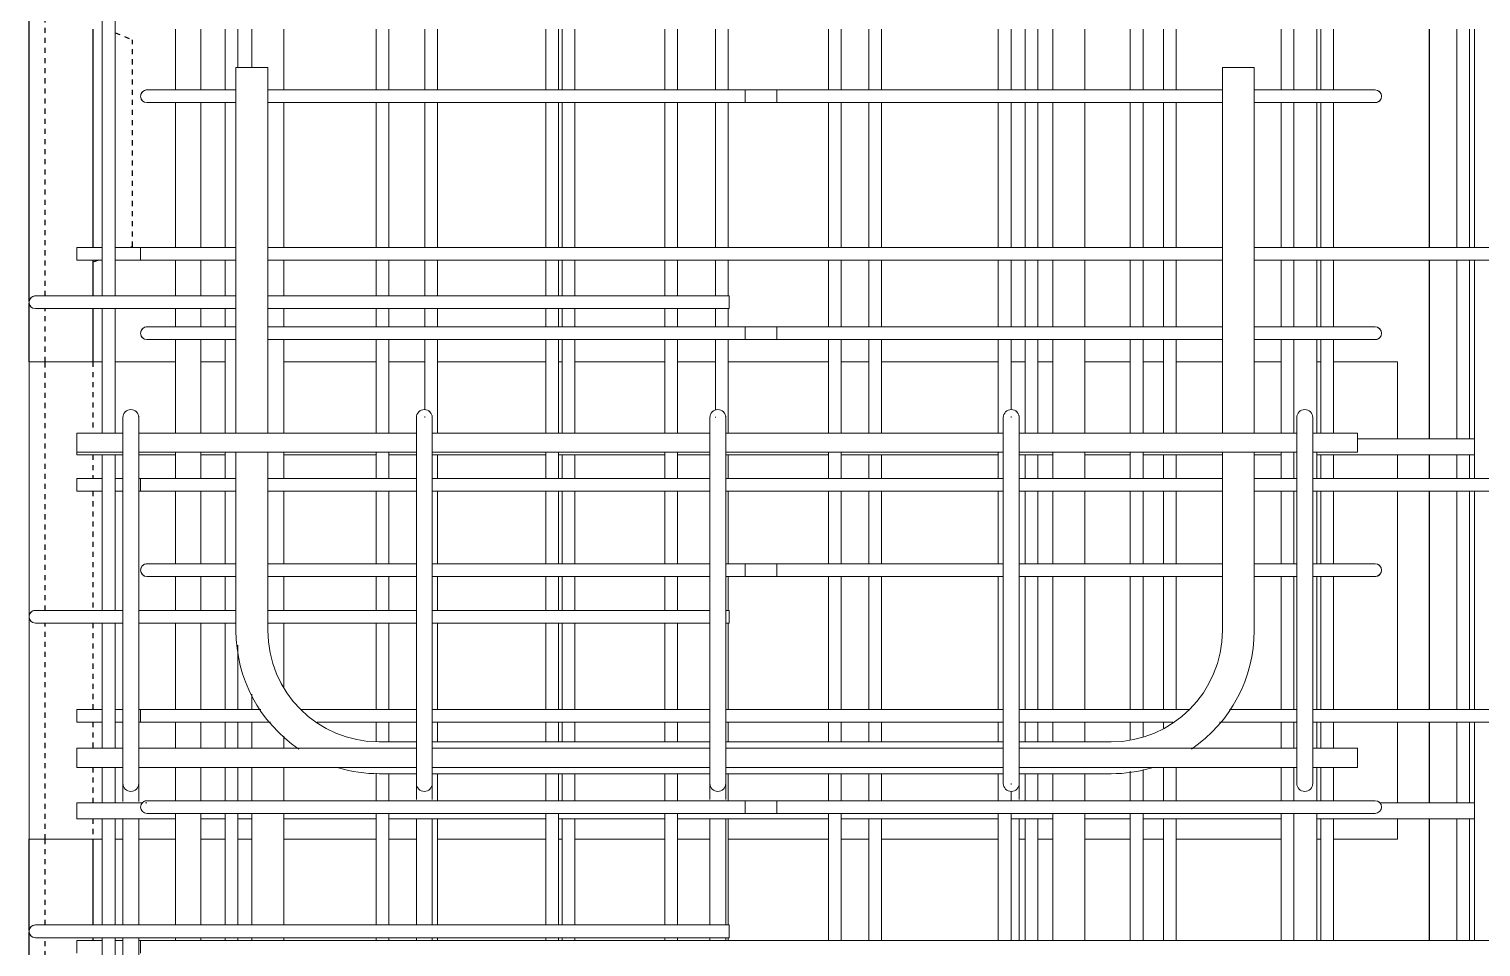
# Model space of a CAD drawing. Header units: millimetres. Extents: x -14563 to 6741, y -2784 to 21137.
# Drawn here: x -12894 to -11981, y 672 to 1249 of the extents above; entities that cross this region are included whole.
import ezdxf

# ---------------------------------------------------------------- set-up
doc = ezdxf.new("R2010")
doc.units = ezdxf.units.MM
doc.linetypes.add('Dash', pattern=[6.36, 3.18, -3.18])
for name, color, linetype, lineweight in [('A-WALL', 113, 'Continuous', 25), ('A-WALL-HDLN', 110, 'Dash', 25), ('S-BEAM', 12, 'Continuous', 18), ('S-RBAR', 171, 'Continuous', 18)]:
    doc.layers.add(name, color=color, linetype=linetype, lineweight=lineweight)

msp = doc.modelspace()

# ---------------------------------------------------------------- linework, layer by layer
at = {"layer": 'A-WALL'}
for p, q in [((-12893.80383, 1077.99343), (-12893.80383, 1274.7149)), ((-12853.80383, 1249.2), (-12853.80383, 1111.96667)), ((-12013.80383, 1249.2), (-12013.80383, 1111.96667)), ((-12853.80383, 1103.96667), (-12853.80383, 1081.5)), ((-12013.80383, 1103.96667), (-12013.80383, 991.53379)), ((-12893.80383, 1040), (-12893.80383, 1077.00657)), ((-12853.80383, 1073.5), (-12853.80383, 1040)), ((-12013.80383, 981.53379), (-12013.80383, 966.73333)), ((-12013.80383, 958.73333), (-12013.80383, 821.5)), ((-12013.80383, 813.5), (-12013.80383, 762.79376)), ((-12013.80383, 752.79376), (-12013.80383, 676.26667)), ((-12893.80383, 682.57676), (-12893.80383, 740)), ((-12853.80383, 740), (-12853.80383, 686.08333)), ((-12893.80383, 484.86843), (-12893.80383, 681.5899)), ((-12853.80383, 678.08333), (-12853.80383, 676.26667))]:
    msp.add_line(p, q, dxfattribs=at)
at = {"layer": 'A-WALL-HDLN'}
for p, q in [((-12883.80125, 1081.5), (-12883.80125, 1271.20833)), ((-12839.80383, 1246.9), (-12828.80383, 1242.5)), ((-12828.80383, 1112.5), (-12828.80383, 1242.5)), ((-12828.80383, 1112.5), (-12830.13716, 1111.96667)), ((-12850.13716, 1103.96667), (-12853.80383, 1102.5)), ((-12883.80125, 1040.04961), (-12883.80125, 1073.5)), ((-12883.80125, 883.79167), (-12883.80125, 1039.95039)), ((-12853.80383, 1040), (-12853.80383, 995.2679)), ((-12853.80383, 981.53379), (-12853.80383, 966.73333)), ((-12853.80383, 958.73333), (-12853.80383, 883.79167)), ((-12883.80125, 740.04961), (-12883.80125, 875.79167)), ((-12853.80383, 875.79167), (-12853.80383, 821.5)), ((-12853.80383, 813.5), (-12853.80383, 797.14171)), ((-12853.80383, 785.14171), (-12853.80383, 762.79376)), ((-12853.80383, 752.79376), (-12853.80383, 740)), ((-12883.80125, 686.08333), (-12883.80125, 739.95039)), ((-12883.80125, 488.375), (-12883.80125, 678.08333))]:
    msp.add_line(p, q, dxfattribs=at)
at = {"layer": 'S-BEAM'}
for p, q in [((-12847.80383, 1040), (-12893.80383, 1040)), ((-12893.80383, 1040), (-12893.80383, 880.2851)), ((-12801.80383, 1040), (-12839.80383, 1040)), ((-12770.5941, 1040), (-12785.80383, 1040)), ((-12675.78117, 1040), (-12733.80383, 1040)), ((-12645.08556, 1040), (-12667.78117, 1040)), ((-12569.09325, 1040), (-12637.08556, 1040)), ((-12558.72642, 1040), (-12561.09325, 1040)), ((-12494.28032, 1040), (-12550.72642, 1040)), ((-12462.36728, 1040), (-12486.28032, 1040)), ((-12391.34239, 1040), (-12454.36728, 1040)), ((-12366.00815, 1040), (-12383.34239, 1040)), ((-12284.65446, 1040), (-12358.00815, 1040)), ((-12267.75631, 1040), (-12276.65446, 1040)), ((-12250.36633, 1040), (-12259.75631, 1040)), ((-12201.71654, 1040), (-12230.36633, 1040)), ((-12180.78988, 1040), (-12193.71654, 1040)), ((-12143.80383, 1040), (-12172.78988, 1040)), ((-12106.90361, 1040), (-12123.80383, 1040)), ((-12081.93074, 1040), (-12084.55383, 1040)), ((-12033.80383, 1040), (-12073.93074, 1040)), ((-12033.80383, 991.53379), (-12033.80383, 1040)), ((-12033.80383, 966.73333), (-12033.80383, 981.53379)), ((-12033.80383, 821.5), (-12033.80383, 958.73333)), ((-12893.80383, 879.29824), (-12893.80383, 740)), ((-12033.80383, 762.79376), (-12033.80383, 813.5)), ((-12033.80383, 740), (-12033.80383, 752.79376)), ((-12893.80383, 740), (-12847.80383, 740)), ((-12839.80383, 740), (-12834.88017, 740)), ((-12824.88017, 740), (-12801.80383, 740)), ((-12785.80383, 740), (-12770.5941, 740)), ((-12762.5941, 740), (-12753.80383, 740)), ((-12733.80383, 740), (-12675.78117, 740)), ((-12667.78117, 740), (-12650.42414, 740)), ((-12637.08556, 740), (-12569.09325, 740)), ((-12561.09325, 740), (-12558.72642, 740)), ((-12550.72642, 740), (-12494.28032, 740)), ((-12486.28032, 740), (-12465.9681, 740)), ((-12454.36728, 740), (-12391.34239, 740)), ((-12383.34239, 740), (-12366.00815, 740)), ((-12358.00815, 740), (-12284.65446, 740)), ((-12271.51206, 740), (-12267.75631, 740)), ((-12259.75631, 740), (-12250.36633, 740)), ((-12230.36633, 740), (-12201.71654, 740)), ((-12193.71654, 740), (-12180.78988, 740)), ((-12172.78988, 740), (-12106.90361, 740)), ((-12084.55383, 740), (-12081.93074, 740)), ((-12073.93074, 740), (-12033.80383, 740))]:
    msp.add_line(p, q, dxfattribs=at)
at = {"layer": 'S-RBAR'}
for p, q in [((-12847.80383, 1081.5), (-12847.80383, 1271.20833)), ((-12839.80383, 1081.5), (-12839.80383, 1271.20833)), ((-12801.80383, 1210.9697), (-12801.80383, 1249.2)), ((-12785.80383, 1210.9697), (-12785.80383, 1249.2)), ((-12770.5941, 1210.9697), (-12770.5941, 1249.2)), ((-12762.5941, 1225), (-12762.5941, 1249.2)), ((-12753.80383, 1249.2), (-12753.80383, 1225)), ((-12733.80383, 1249.2), (-12733.80383, 1210.9697)), ((-12675.78117, 1210.9697), (-12675.78117, 1249.2)), ((-12667.78117, 1210.9697), (-12667.78117, 1249.2)), ((-12645.08556, 1210.9697), (-12645.08556, 1249.2)), ((-12637.08556, 1210.9697), (-12637.08556, 1249.2)), ((-12569.09325, 1210.9697), (-12569.09325, 1249.2)), ((-12561.09325, 1210.9697), (-12561.09325, 1249.2)), ((-12558.72642, 1210.9697), (-12558.72642, 1249.2)), ((-12550.72642, 1210.9697), (-12550.72642, 1249.2)), ((-12494.28032, 1210.9697), (-12494.28032, 1249.2)), ((-12486.28032, 1210.9697), (-12486.28032, 1249.2)), ((-12462.36728, 1210.9697), (-12462.36728, 1249.2)), ((-12454.36728, 1210.9697), (-12454.36728, 1249.2)), ((-12391.34239, 1210.9697), (-12391.34239, 1249.2)), ((-12383.34239, 1210.9697), (-12383.34239, 1249.2)), ((-12366.00815, 1210.9697), (-12366.00815, 1249.2)), ((-12358.00815, 1210.9697), (-12358.00815, 1249.2)), ((-12284.65446, 1210.9697), (-12284.65446, 1249.2)), ((-12276.65446, 1210.9697), (-12276.65446, 1249.2)), ((-12267.75631, 1210.9697), (-12267.75631, 1249.2)), ((-12259.75631, 1210.9697), (-12259.75631, 1249.2)), ((-12250.36633, 1249.2), (-12250.36633, 1210.9697)), ((-12230.36633, 1249.2), (-12230.36633, 1210.9697)), ((-12201.71654, 1210.9697), (-12201.71654, 1249.2)), ((-12193.71654, 1210.9697), (-12193.71654, 1249.2)), ((-12180.78988, 1210.9697), (-12180.78988, 1249.2)), ((-12172.78988, 1210.9697), (-12172.78988, 1249.2)), ((-12106.90361, 1210.9697), (-12106.90361, 1249.2)), ((-12098.90361, 1210.9697), (-12098.90361, 1249.2)), ((-12084.55383, 1210.9697), (-12084.55383, 1249.2)), ((-12081.93074, 1210.9697), (-12081.93074, 1249.2)), ((-12073.93074, 1210.9697), (-12073.93074, 1249.2)), ((-11996.52678, 1111.96667), (-11996.52678, 1249.2)), ((-11988.52678, 1111.96667), (-11988.52678, 1249.2)), ((-11985.30383, 1111.96667), (-11985.30383, 1249.2)), ((-12743.80383, 1225), (-12763.80383, 1225)), ((-12763.80383, 995.2679), (-12763.80383, 1225)), ((-12743.80383, 995.2679), (-12743.80383, 1225)), ((-12143.80383, 1225), (-12143.80383, 995.2679)), ((-12143.80383, 1225), (-12123.80383, 1225)), ((-12123.80383, 1225), (-12123.80383, 995.2679)), ((-12819.76423, 1210.9697), (-12783.76423, 1210.9697)), ((-12763.80383, 1210.9697), (-12783.76423, 1210.9697)), ((-12423.76423, 1210.9697), (-12743.80383, 1210.9697)), ((-12443.80383, 1210.9697), (-12143.80383, 1210.9697)), ((-12443.80383, 1202.9697), (-12443.80383, 1210.9697)), ((-12423.76423, 1210.9697), (-12423.76423, 1202.9697)), ((-12123.80383, 1210.9697), (-12083.80383, 1210.9697)), ((-12047.80383, 1210.9697), (-12083.80383, 1210.9697)), ((-12819.76423, 1202.9697), (-12783.76423, 1202.9697)), ((-12801.80383, 1111.96667), (-12801.80383, 1202.9697)), ((-12785.80383, 1111.96667), (-12785.80383, 1202.9697)), ((-12763.80383, 1202.9697), (-12783.76423, 1202.9697)), ((-12770.5941, 1111.96667), (-12770.5941, 1202.9697)), ((-12423.76423, 1202.9697), (-12743.80383, 1202.9697)), ((-12733.80383, 1202.9697), (-12733.80383, 1111.96667)), ((-12675.78117, 1111.96667), (-12675.78117, 1202.9697)), ((-12667.78117, 1111.96667), (-12667.78117, 1202.9697)), ((-12645.08556, 1111.96667), (-12645.08556, 1202.9697)), ((-12637.08556, 1111.96667), (-12637.08556, 1202.9697)), ((-12569.09325, 1111.96667), (-12569.09325, 1202.9697)), ((-12561.09325, 1111.96667), (-12561.09325, 1202.9697)), ((-12558.72642, 1111.96667), (-12558.72642, 1202.9697)), ((-12550.72642, 1111.96667), (-12550.72642, 1202.9697)), ((-12494.28032, 1111.96667), (-12494.28032, 1202.9697)), ((-12486.28032, 1111.96667), (-12486.28032, 1202.9697)), ((-12462.36728, 1111.96667), (-12462.36728, 1202.9697)), ((-12454.36728, 1111.96667), (-12454.36728, 1202.9697)), ((-12443.80383, 1202.9697), (-12143.80383, 1202.9697)), ((-12391.34239, 1111.96667), (-12391.34239, 1202.9697)), ((-12383.34239, 1111.96667), (-12383.34239, 1202.9697)), ((-12366.00815, 1111.96667), (-12366.00815, 1202.9697)), ((-12358.00815, 1111.96667), (-12358.00815, 1202.9697)), ((-12284.65446, 1111.96667), (-12284.65446, 1202.9697)), ((-12276.65446, 1111.96667), (-12276.65446, 1202.9697)), ((-12267.75631, 1111.96667), (-12267.75631, 1202.9697)), ((-12259.75631, 1111.96667), (-12259.75631, 1202.9697)), ((-12250.36633, 1202.9697), (-12250.36633, 1111.96667)), ((-12230.36633, 1202.9697), (-12230.36633, 1111.96667)), ((-12201.71654, 1111.96667), (-12201.71654, 1202.9697)), ((-12193.71654, 1111.96667), (-12193.71654, 1202.9697)), ((-12180.78988, 1111.96667), (-12180.78988, 1202.9697)), ((-12172.78988, 1111.96667), (-12172.78988, 1202.9697)), ((-12123.80383, 1202.9697), (-12083.80383, 1202.9697)), ((-12106.90361, 1111.96667), (-12106.90361, 1202.9697)), ((-12098.90361, 1111.96667), (-12098.90361, 1202.9697)), ((-12084.55383, 1111.96667), (-12084.55383, 1202.9697)), ((-12047.80383, 1202.9697), (-12083.80383, 1202.9697)), ((-12081.93074, 1111.96667), (-12081.93074, 1202.9697)), ((-12073.93074, 1111.96667), (-12073.93074, 1202.9697)), ((-12847.80383, 1111.96667), (-12863.80383, 1111.96667)), ((-12863.80383, 1111.96667), (-12863.80383, 1103.96667)), ((-12823.80383, 1111.96667), (-12839.80383, 1111.96667)), ((-12763.80383, 1111.96667), (-12823.80383, 1111.96667)), ((-12823.80383, 1111.96667), (-12823.80383, 1103.96667)), ((-12143.80383, 1111.96667), (-12743.80383, 1111.96667)), ((-11965.80383, 1111.96667), (-12123.80383, 1111.96667)), ((-12847.80383, 1103.96667), (-12863.80383, 1103.96667)), ((-12823.80383, 1103.96667), (-12839.80383, 1103.96667)), ((-12763.80383, 1103.96667), (-12823.80383, 1103.96667)), ((-12801.80383, 1081.5), (-12801.80383, 1103.96667)), ((-12785.80383, 1081.5), (-12785.80383, 1103.96667)), ((-12770.5941, 1081.5), (-12770.5941, 1103.96667)), ((-12143.80383, 1103.96667), (-12743.80383, 1103.96667)), ((-12733.80383, 1103.96667), (-12733.80383, 1081.5)), ((-12675.78117, 1081.5), (-12675.78117, 1103.96667)), ((-12667.78117, 1081.5), (-12667.78117, 1103.96667)), ((-12645.08556, 1081.5), (-12645.08556, 1103.96667)), ((-12637.08556, 1081.5), (-12637.08556, 1103.96667)), ((-12569.09325, 1081.5), (-12569.09325, 1103.96667)), ((-12561.09325, 1081.5), (-12561.09325, 1103.96667)), ((-12558.72642, 1081.5), (-12558.72642, 1103.96667)), ((-12550.72642, 1081.5), (-12550.72642, 1103.96667)), ((-12494.28032, 1081.5), (-12494.28032, 1103.96667)), ((-12486.28032, 1081.5), (-12486.28032, 1103.96667)), ((-12462.36728, 1081.5), (-12462.36728, 1103.96667)), ((-12454.36728, 1081.5), (-12454.36728, 1103.96667)), ((-12391.34239, 1062.0303), (-12391.34239, 1103.96667)), ((-12383.34239, 1062.0303), (-12383.34239, 1103.96667)), ((-12366.00815, 1062.0303), (-12366.00815, 1103.96667)), ((-12358.00815, 1062.0303), (-12358.00815, 1103.96667)), ((-12284.65446, 1062.0303), (-12284.65446, 1103.96667)), ((-12276.65446, 1062.0303), (-12276.65446, 1103.96667)), ((-12267.75631, 1062.0303), (-12267.75631, 1103.96667)), ((-12259.75631, 1062.0303), (-12259.75631, 1103.96667)), ((-12250.36633, 1103.96667), (-12250.36633, 1062.0303)), ((-12230.36633, 1103.96667), (-12230.36633, 1062.0303)), ((-12201.71654, 1062.0303), (-12201.71654, 1103.96667)), ((-12193.71654, 1062.0303), (-12193.71654, 1103.96667)), ((-12180.78988, 1062.0303), (-12180.78988, 1103.96667)), ((-12172.78988, 1062.0303), (-12172.78988, 1103.96667)), ((-11965.80383, 1103.96667), (-12123.80383, 1103.96667)), ((-12106.90361, 1062.0303), (-12106.90361, 1103.96667)), ((-12098.90361, 1062.0303), (-12098.90361, 1103.96667)), ((-12084.55383, 1062.0303), (-12084.55383, 1103.96667)), ((-12081.93074, 1062.0303), (-12081.93074, 1103.96667)), ((-12073.93074, 1062.0303), (-12073.93074, 1103.96667)), ((-11996.52678, 991.53379), (-11996.52678, 1103.96667)), ((-11988.52678, 991.53379), (-11988.52678, 1103.96667)), ((-11985.30383, 966.73333), (-11985.30383, 1103.96667)), ((-12889.86879, 1081.5), (-12869.86879, 1081.5)), ((-12763.80383, 1081.5), (-12869.86879, 1081.5)), ((-12453.86675, 1081.5), (-12743.80383, 1081.5)), ((-12453.86675, 1081.5), (-12453.86675, 1073.5)), ((-12889.86879, 1073.5), (-12869.86879, 1073.5)), ((-12763.80383, 1073.5), (-12869.86879, 1073.5)), ((-12847.80383, 995.2679), (-12847.80383, 1073.5)), ((-12839.80383, 995.2679), (-12839.80383, 1073.5)), ((-12801.80383, 1062.0303), (-12801.80383, 1073.5)), ((-12785.80383, 1062.0303), (-12785.80383, 1073.5)), ((-12770.5941, 1062.0303), (-12770.5941, 1073.5)), ((-12453.86675, 1073.5), (-12743.80383, 1073.5)), ((-12733.80383, 1073.5), (-12733.80383, 1062.0303)), ((-12675.78117, 1062.0303), (-12675.78117, 1073.5)), ((-12667.78117, 1062.0303), (-12667.78117, 1073.5)), ((-12645.08556, 1062.0303), (-12645.08556, 1073.5)), ((-12637.08556, 1062.0303), (-12637.08556, 1073.5)), ((-12569.09325, 1062.0303), (-12569.09325, 1073.5)), ((-12561.09325, 1062.0303), (-12561.09325, 1073.5)), ((-12558.72642, 1062.0303), (-12558.72642, 1073.5)), ((-12550.72642, 1062.0303), (-12550.72642, 1073.5)), ((-12494.28032, 1062.0303), (-12494.28032, 1073.5)), ((-12486.28032, 1062.0303), (-12486.28032, 1073.5)), ((-12462.36728, 1062.0303), (-12462.36728, 1073.5)), ((-12454.36728, 1062.0303), (-12454.36728, 1073.5)), ((-12819.76423, 1062.0303), (-12783.76423, 1062.0303)), ((-12763.80383, 1062.0303), (-12783.76423, 1062.0303)), ((-12423.76423, 1062.0303), (-12743.80383, 1062.0303)), ((-12443.80383, 1062.0303), (-12143.80383, 1062.0303)), ((-12443.80383, 1054.0303), (-12443.80383, 1062.0303)), ((-12423.76423, 1062.0303), (-12423.76423, 1054.0303)), ((-12123.80383, 1062.0303), (-12083.80383, 1062.0303)), ((-12047.80383, 1062.0303), (-12083.80383, 1062.0303)), ((-12819.76423, 1054.0303), (-12783.76423, 1054.0303)), ((-12801.80383, 995.2679), (-12801.80383, 1054.0303)), ((-12785.80383, 995.2679), (-12785.80383, 1054.0303)), ((-12763.80383, 1054.0303), (-12783.76423, 1054.0303)), ((-12770.5941, 995.2679), (-12770.5941, 1054.0303)), ((-12423.76423, 1054.0303), (-12743.80383, 1054.0303)), ((-12733.80383, 1054.0303), (-12733.80383, 995.2679)), ((-12675.78117, 995.2679), (-12675.78117, 1054.0303)), ((-12667.78117, 995.2679), (-12667.78117, 1054.0303)), ((-12645.08556, 1009.95543), (-12645.08556, 1054.0303)), ((-12637.08556, 995.2679), (-12637.08556, 1054.0303)), ((-12569.09325, 995.2679), (-12569.09325, 1054.0303)), ((-12561.09325, 995.2679), (-12561.09325, 1054.0303)), ((-12558.72642, 995.2679), (-12558.72642, 1054.0303)), ((-12550.72642, 995.2679), (-12550.72642, 1054.0303)), ((-12494.28032, 995.2679), (-12494.28032, 1054.0303)), ((-12486.28032, 995.2679), (-12486.28032, 1054.0303)), ((-12462.36728, 1009.69267), (-12462.36728, 1054.0303)), ((-12454.36728, 995.2679), (-12454.36728, 1054.0303)), ((-12443.80383, 1054.0303), (-12143.80383, 1054.0303)), ((-12391.34239, 995.2679), (-12391.34239, 1054.0303)), ((-12383.34239, 995.2679), (-12383.34239, 1054.0303)), ((-12366.00815, 995.2679), (-12366.00815, 1054.0303)), ((-12358.00815, 995.2679), (-12358.00815, 1054.0303)), ((-12284.65446, 995.2679), (-12284.65446, 1054.0303)), ((-12276.65446, 1009.98125), (-12276.65446, 1054.0303)), ((-12267.75631, 995.2679), (-12267.75631, 1054.0303)), ((-12259.75631, 995.2679), (-12259.75631, 1054.0303)), ((-12250.36633, 1054.0303), (-12250.36633, 995.2679)), ((-12230.36633, 1054.0303), (-12230.36633, 995.2679)), ((-12201.71654, 995.2679), (-12201.71654, 1054.0303)), ((-12193.71654, 995.2679), (-12193.71654, 1054.0303)), ((-12180.78988, 995.2679), (-12180.78988, 1054.0303)), ((-12172.78988, 995.2679), (-12172.78988, 1054.0303)), ((-12123.80383, 1054.0303), (-12083.80383, 1054.0303)), ((-12106.90361, 995.2679), (-12106.90361, 1054.0303)), ((-12098.90361, 995.2679), (-12098.90361, 1054.0303)), ((-12084.55383, 995.2679), (-12084.55383, 1054.0303)), ((-12047.80383, 1054.0303), (-12083.80383, 1054.0303)), ((-12081.93074, 995.2679), (-12081.93074, 1054.0303)), ((-12073.93074, 995.2679), (-12073.93074, 1054.0303)), ((-12834.88017, 1005), (-12834.88017, 970)), ((-12824.88017, 1005), (-12824.88017, 970)), ((-12650.42414, 1005), (-12650.42414, 970)), ((-12645.08556, 1005), (-12645.08556, 1005.70284)), ((-12640.42414, 1005), (-12640.42414, 970)), ((-12465.9681, 1005), (-12465.9681, 970)), ((-12462.36728, 1005), (-12462.36728, 1005.47406)), ((-12455.9681, 1005), (-12455.9681, 970)), ((-12281.51206, 1005), (-12281.51206, 970)), ((-12276.65446, 1005), (-12276.65446, 1005.63951)), ((-12271.51206, 1005), (-12271.51206, 970)), ((-12097.05603, 1005), (-12097.05603, 970)), ((-12087.05603, 1005), (-12087.05603, 970)), ((-12863.80383, 995.2679), (-12834.88017, 995.2679)), ((-12863.80383, 983.2679), (-12863.80383, 995.2679)), ((-12824.88017, 995.2679), (-12650.42414, 995.2679)), ((-12640.42414, 995.2679), (-12465.9681, 995.2679)), ((-12455.9681, 995.2679), (-12281.51206, 995.2679)), ((-12271.51206, 995.2679), (-12097.05603, 995.2679)), ((-12087.05603, 995.2679), (-12058.80383, 995.2679)), ((-12058.80383, 983.2679), (-12058.80383, 995.2679)), ((-11985.30383, 991.53379), (-12058.80383, 991.53379)), ((-12863.80383, 983.2679), (-12834.88017, 983.2679)), ((-12863.80383, 983.2679), (-12863.80383, 981.53379)), ((-12834.88017, 981.53379), (-12863.80383, 981.53379)), ((-12847.80383, 883.79167), (-12847.80383, 981.53379)), ((-12839.80383, 883.79167), (-12839.80383, 981.53379)), ((-12824.88017, 983.2679), (-12650.42414, 983.2679)), ((-12801.80383, 981.53379), (-12824.88017, 981.53379)), ((-12801.80383, 966.73333), (-12801.80383, 983.2679)), ((-12785.80383, 966.73333), (-12785.80383, 983.2679)), ((-12770.5941, 981.53379), (-12785.80383, 981.53379)), ((-12770.5941, 966.73333), (-12770.5941, 983.2679)), ((-12763.80383, 871.14171), (-12763.80383, 983.2679)), ((-12743.80383, 871.14171), (-12743.80383, 983.2679)), ((-12733.80383, 983.2679), (-12733.80383, 966.73333)), ((-12675.78117, 981.53379), (-12733.80383, 981.53379)), ((-12675.78117, 966.73333), (-12675.78117, 983.2679)), ((-12667.78117, 966.73333), (-12667.78117, 983.2679)), ((-12650.42414, 981.53379), (-12667.78117, 981.53379)), ((-12640.42414, 983.2679), (-12465.9681, 983.2679)), ((-12569.09325, 981.53379), (-12640.42414, 981.53379)), ((-12637.08556, 966.73333), (-12637.08556, 981.53379)), ((-12569.09325, 966.73333), (-12569.09325, 983.2679)), ((-12561.09325, 966.73333), (-12561.09325, 983.2679)), ((-12494.28032, 981.53379), (-12561.09325, 981.53379)), ((-12558.72642, 966.73333), (-12558.72642, 981.53379)), ((-12550.72642, 966.73333), (-12550.72642, 981.53379)), ((-12494.28032, 966.73333), (-12494.28032, 983.2679)), ((-12486.28032, 966.73333), (-12486.28032, 983.2679)), ((-12465.9681, 981.53379), (-12486.28032, 981.53379)), ((-12455.9681, 983.2679), (-12281.51206, 983.2679)), ((-12391.34239, 981.53379), (-12455.9681, 981.53379)), ((-12454.36728, 966.73333), (-12454.36728, 981.53379)), ((-12391.34239, 966.73333), (-12391.34239, 983.2679)), ((-12383.34239, 966.73333), (-12383.34239, 983.2679)), ((-12284.65446, 981.53379), (-12383.34239, 981.53379)), ((-12366.00815, 966.73333), (-12366.00815, 981.53379)), ((-12358.00815, 966.73333), (-12358.00815, 981.53379)), ((-12284.65446, 966.73333), (-12284.65446, 983.2679)), ((-12271.51206, 983.2679), (-12097.05603, 983.2679)), ((-12250.36633, 981.53379), (-12271.51206, 981.53379)), ((-12267.75631, 966.73333), (-12267.75631, 981.53379)), ((-12259.75631, 966.73333), (-12259.75631, 981.53379)), ((-12250.36633, 983.2679), (-12250.36633, 966.73333)), ((-12230.36633, 983.2679), (-12230.36633, 966.73333)), ((-12201.71654, 981.53379), (-12230.36633, 981.53379)), ((-12201.71654, 966.73333), (-12201.71654, 983.2679)), ((-12193.71654, 966.73333), (-12193.71654, 983.2679)), ((-12143.80383, 981.53379), (-12193.71654, 981.53379)), ((-12180.78988, 966.73333), (-12180.78988, 981.53379)), ((-12172.78988, 966.73333), (-12172.78988, 981.53379)), ((-12143.80383, 983.2679), (-12143.80383, 871.14171)), ((-12123.80383, 983.2679), (-12123.80383, 871.14171)), ((-12106.90361, 981.53379), (-12123.80383, 981.53379)), ((-12106.90361, 966.73333), (-12106.90361, 983.2679)), ((-12098.90361, 966.73333), (-12098.90361, 983.2679)), ((-12087.05603, 983.2679), (-12058.80383, 983.2679)), ((-12084.55383, 966.73333), (-12084.55383, 983.2679)), ((-11985.30383, 981.53379), (-12084.55383, 981.53379)), ((-12081.93074, 966.73333), (-12081.93074, 981.53379)), ((-12073.93074, 966.73333), (-12073.93074, 981.53379)), ((-11996.52678, 966.73333), (-11996.52678, 981.53379)), ((-11988.52678, 966.73333), (-11988.52678, 981.53379)), ((-12834.88017, 810), (-12834.88017, 970)), ((-12824.88017, 810), (-12824.88017, 970)), ((-12650.42414, 810), (-12650.42414, 970)), ((-12640.42414, 810), (-12640.42414, 970)), ((-12465.9681, 810), (-12465.9681, 970)), ((-12455.9681, 810), (-12455.9681, 970)), ((-12281.51206, 810), (-12281.51206, 970)), ((-12271.51206, 810), (-12271.51206, 970)), ((-12097.05603, 810), (-12097.05603, 970)), ((-12087.05603, 810), (-12087.05603, 970)), ((-12847.80383, 966.73333), (-12863.80383, 966.73333)), ((-12863.80383, 966.73333), (-12863.80383, 958.73333)), ((-12847.80383, 958.73333), (-12863.80383, 958.73333)), ((-12834.88017, 966.73333), (-12839.80383, 966.73333)), ((-12834.88017, 958.73333), (-12839.80383, 958.73333)), ((-12823.80383, 966.73333), (-12824.88017, 966.73333)), ((-12823.80383, 958.73333), (-12824.88017, 958.73333)), ((-12763.80383, 966.73333), (-12823.80383, 966.73333)), ((-12823.80383, 966.73333), (-12823.80383, 958.73333)), ((-12763.80383, 958.73333), (-12823.80383, 958.73333)), ((-12801.80383, 913.09091), (-12801.80383, 958.73333)), ((-12785.80383, 913.09091), (-12785.80383, 958.73333)), ((-12770.5941, 913.09091), (-12770.5941, 958.73333)), ((-12650.42414, 966.73333), (-12743.80383, 966.73333)), ((-12650.42414, 958.73333), (-12743.80383, 958.73333)), ((-12733.80383, 958.73333), (-12733.80383, 913.09091)), ((-12675.78117, 913.09091), (-12675.78117, 958.73333)), ((-12667.78117, 913.09091), (-12667.78117, 958.73333)), ((-12465.9681, 966.73333), (-12640.42414, 966.73333)), ((-12465.9681, 958.73333), (-12640.42414, 958.73333)), ((-12637.08556, 913.09091), (-12637.08556, 958.73333)), ((-12569.09325, 913.09091), (-12569.09325, 958.73333)), ((-12561.09325, 913.09091), (-12561.09325, 958.73333)), ((-12558.72642, 913.09091), (-12558.72642, 958.73333)), ((-12550.72642, 913.09091), (-12550.72642, 958.73333)), ((-12494.28032, 913.09091), (-12494.28032, 958.73333)), ((-12486.28032, 913.09091), (-12486.28032, 958.73333)), ((-12281.51206, 966.73333), (-12455.9681, 966.73333)), ((-12281.51206, 958.73333), (-12455.9681, 958.73333)), ((-12454.36728, 913.09091), (-12454.36728, 958.73333)), ((-12391.34239, 913.09091), (-12391.34239, 958.73333)), ((-12383.34239, 913.09091), (-12383.34239, 958.73333)), ((-12366.00815, 913.09091), (-12366.00815, 958.73333)), ((-12358.00815, 913.09091), (-12358.00815, 958.73333)), ((-12284.65446, 913.09091), (-12284.65446, 958.73333)), ((-12143.80383, 966.73333), (-12271.51206, 966.73333)), ((-12143.80383, 958.73333), (-12271.51206, 958.73333)), ((-12267.75631, 913.09091), (-12267.75631, 958.73333)), ((-12259.75631, 913.09091), (-12259.75631, 958.73333)), ((-12250.36633, 958.73333), (-12250.36633, 913.09091)), ((-12230.36633, 958.73333), (-12230.36633, 913.09091)), ((-12201.71654, 913.09091), (-12201.71654, 958.73333)), ((-12193.71654, 913.09091), (-12193.71654, 958.73333)), ((-12180.78988, 913.09091), (-12180.78988, 958.73333)), ((-12172.78988, 913.09091), (-12172.78988, 958.73333)), ((-12097.05603, 966.73333), (-12123.80383, 966.73333)), ((-12097.05603, 958.73333), (-12123.80383, 958.73333)), ((-12106.90361, 913.09091), (-12106.90361, 958.73333)), ((-12098.90361, 913.09091), (-12098.90361, 958.73333)), ((-11965.80383, 966.73333), (-12087.05603, 966.73333)), ((-11965.80383, 958.73333), (-12087.05603, 958.73333)), ((-12084.55383, 913.09091), (-12084.55383, 958.73333)), ((-12081.93074, 913.09091), (-12081.93074, 958.73333)), ((-12073.93074, 913.09091), (-12073.93074, 958.73333)), ((-11996.52678, 821.5), (-11996.52678, 958.73333)), ((-11988.52678, 821.5), (-11988.52678, 958.73333)), ((-11985.30383, 821.5), (-11985.30383, 958.73333)), ((-12819.76423, 913.09091), (-12783.76423, 913.09091)), ((-12763.80383, 913.09091), (-12783.76423, 913.09091)), ((-12650.42414, 913.09091), (-12743.80383, 913.09091)), ((-12465.9681, 913.09091), (-12640.42414, 913.09091)), ((-12423.76423, 913.09091), (-12455.9681, 913.09091)), ((-12443.80383, 913.09091), (-12281.51206, 913.09091)), ((-12443.80383, 905.09091), (-12443.80383, 913.09091)), ((-12423.76423, 913.09091), (-12423.76423, 905.09091)), ((-12271.51206, 913.09091), (-12143.80383, 913.09091)), ((-12123.80383, 913.09091), (-12097.05603, 913.09091)), ((-12087.05603, 913.09091), (-12083.80383, 913.09091)), ((-12047.80383, 913.09091), (-12083.80383, 913.09091)), ((-12819.76423, 905.09091), (-12783.76423, 905.09091)), ((-12801.80383, 883.79167), (-12801.80383, 905.09091)), ((-12785.80383, 883.79167), (-12785.80383, 905.09091)), ((-12763.80383, 905.09091), (-12783.76423, 905.09091)), ((-12770.5941, 883.79167), (-12770.5941, 905.09091)), ((-12650.42414, 905.09091), (-12743.80383, 905.09091)), ((-12733.80383, 905.09091), (-12733.80383, 883.79167)), ((-12675.78117, 883.79167), (-12675.78117, 905.09091)), ((-12667.78117, 883.79167), (-12667.78117, 905.09091)), ((-12465.9681, 905.09091), (-12640.42414, 905.09091)), ((-12637.08556, 883.79167), (-12637.08556, 905.09091)), ((-12569.09325, 883.79167), (-12569.09325, 905.09091)), ((-12561.09325, 883.79167), (-12561.09325, 905.09091)), ((-12558.72642, 883.79167), (-12558.72642, 905.09091)), ((-12550.72642, 883.79167), (-12550.72642, 905.09091)), ((-12494.28032, 883.79167), (-12494.28032, 905.09091)), ((-12486.28032, 883.79167), (-12486.28032, 905.09091)), ((-12423.76423, 905.09091), (-12455.9681, 905.09091)), ((-12454.36728, 883.79167), (-12454.36728, 905.09091)), ((-12443.80383, 905.09091), (-12281.51206, 905.09091)), ((-12391.34239, 821.5), (-12391.34239, 905.09091)), ((-12383.34239, 821.5), (-12383.34239, 905.09091)), ((-12366.00815, 821.5), (-12366.00815, 905.09091)), ((-12358.00815, 821.5), (-12358.00815, 905.09091)), ((-12284.65446, 821.5), (-12284.65446, 905.09091)), ((-12271.51206, 905.09091), (-12143.80383, 905.09091)), ((-12267.75631, 821.5), (-12267.75631, 905.09091)), ((-12259.75631, 821.5), (-12259.75631, 905.09091)), ((-12250.36633, 905.09091), (-12250.36633, 821.5)), ((-12230.36633, 905.09091), (-12230.36633, 821.5)), ((-12201.71654, 821.5), (-12201.71654, 905.09091)), ((-12193.71654, 821.5), (-12193.71654, 905.09091)), ((-12180.78988, 821.5), (-12180.78988, 905.09091)), ((-12172.78988, 821.5), (-12172.78988, 905.09091)), ((-12123.80383, 905.09091), (-12097.05603, 905.09091)), ((-12106.90361, 821.5), (-12106.90361, 905.09091)), ((-12098.90361, 821.5), (-12098.90361, 905.09091)), ((-12087.05603, 905.09091), (-12083.80383, 905.09091)), ((-12084.55383, 821.5), (-12084.55383, 905.09091)), ((-12047.80383, 905.09091), (-12083.80383, 905.09091)), ((-12081.93074, 821.5), (-12081.93074, 905.09091)), ((-12073.93074, 821.5), (-12073.93074, 905.09091)), ((-12889.86879, 883.79167), (-12869.86879, 883.79167)), ((-12834.88017, 883.79167), (-12869.86879, 883.79167)), ((-12763.80383, 883.79167), (-12824.88017, 883.79167)), ((-12650.42414, 883.79167), (-12743.80383, 883.79167)), ((-12465.9681, 883.79167), (-12640.42414, 883.79167)), ((-12453.86675, 883.79167), (-12455.9681, 883.79167)), ((-12453.86675, 883.79167), (-12453.86675, 875.79167)), ((-12889.86879, 875.79167), (-12869.86879, 875.79167)), ((-12834.88017, 875.79167), (-12869.86879, 875.79167)), ((-12847.80383, 797.14171), (-12847.80383, 875.79167)), ((-12839.80383, 797.14171), (-12839.80383, 875.79167)), ((-12763.80383, 875.79167), (-12824.88017, 875.79167)), ((-12801.80383, 821.5), (-12801.80383, 875.79167)), ((-12785.80383, 821.5), (-12785.80383, 875.79167)), ((-12770.5941, 821.5), (-12770.5941, 875.79167)), ((-12650.42414, 875.79167), (-12743.80383, 875.79167)), ((-12733.80383, 875.79167), (-12733.80383, 835.33139)), ((-12675.78117, 821.5), (-12675.78117, 875.79167)), ((-12667.78117, 821.5), (-12667.78117, 875.79167)), ((-12465.9681, 875.79167), (-12640.42414, 875.79167)), ((-12637.08556, 821.5), (-12637.08556, 875.79167)), ((-12569.09325, 821.5), (-12569.09325, 875.79167)), ((-12561.09325, 821.5), (-12561.09325, 875.79167)), ((-12558.72642, 821.5), (-12558.72642, 875.79167)), ((-12550.72642, 821.5), (-12550.72642, 875.79167)), ((-12494.28032, 821.5), (-12494.28032, 875.79167)), ((-12486.28032, 821.5), (-12486.28032, 875.79167)), ((-12453.86675, 875.79167), (-12455.9681, 875.79167)), ((-12454.36728, 821.5), (-12454.36728, 875.79167)), ((-12762.5941, 821.5), (-12762.5941, 861.95291)), ((-12753.80383, 831.10947), (-12753.80383, 821.5)), ((-12847.80383, 821.5), (-12863.80383, 821.5)), ((-12863.80383, 821.5), (-12863.80383, 813.5)), ((-12834.88017, 821.5), (-12839.80383, 821.5)), ((-12823.80383, 821.5), (-12824.88017, 821.5)), ((-12748.18441, 821.5), (-12823.80383, 821.5)), ((-12823.80383, 821.5), (-12823.80383, 813.5)), ((-12650.42414, 821.5), (-12723.11333, 821.5)), ((-12465.9681, 821.5), (-12640.42414, 821.5)), ((-12281.51206, 821.5), (-12455.9681, 821.5)), ((-12164.49433, 821.5), (-12271.51206, 821.5)), ((-12097.05603, 821.5), (-12139.42325, 821.5)), ((-11965.80383, 821.5), (-12087.05603, 821.5)), ((-12847.80383, 813.5), (-12863.80383, 813.5)), ((-12834.88017, 813.5), (-12839.80383, 813.5)), ((-12823.80383, 813.5), (-12824.88017, 813.5)), ((-12742.04579, 813.5), (-12823.80383, 813.5)), ((-12801.80383, 797.14171), (-12801.80383, 813.5)), ((-12785.80383, 797.14171), (-12785.80383, 813.5)), ((-12770.5941, 797.14171), (-12770.5941, 813.5)), ((-12762.5941, 797.14171), (-12762.5941, 813.5)), ((-12753.80383, 813.5), (-12753.80383, 797.14171)), ((-12650.42414, 813.5), (-12712.68753, 813.5)), ((-12675.78117, 801.40203), (-12675.78117, 813.5)), ((-12667.78117, 801.14171), (-12667.78117, 813.5)), ((-12465.9681, 813.5), (-12640.42414, 813.5)), ((-12637.08556, 801.14171), (-12637.08556, 813.5)), ((-12569.09325, 801.14171), (-12569.09325, 813.5)), ((-12561.09325, 801.14171), (-12561.09325, 813.5)), ((-12558.72642, 801.14171), (-12558.72642, 813.5)), ((-12550.72642, 801.14171), (-12550.72642, 813.5)), ((-12494.28032, 801.14171), (-12494.28032, 813.5)), ((-12486.28032, 801.14171), (-12486.28032, 813.5)), ((-12281.51206, 813.5), (-12455.9681, 813.5)), ((-12454.36728, 801.14171), (-12454.36728, 813.5)), ((-12391.34239, 801.14171), (-12391.34239, 813.5)), ((-12383.34239, 801.14171), (-12383.34239, 813.5)), ((-12366.00815, 801.14171), (-12366.00815, 813.5)), ((-12358.00815, 801.14171), (-12358.00815, 813.5)), ((-12284.65446, 801.14171), (-12284.65446, 813.5)), ((-12174.92013, 813.5), (-12271.51206, 813.5)), ((-12267.75631, 801.14171), (-12267.75631, 813.5)), ((-12259.75631, 801.14171), (-12259.75631, 813.5)), ((-12250.36633, 813.5), (-12250.36633, 801.14171)), ((-12230.36633, 813.5), (-12230.36633, 801.14171)), ((-12201.71654, 802.73303), (-12201.71654, 813.5)), ((-12193.71654, 804.34289), (-12193.71654, 813.5)), ((-12180.78988, 809.69729), (-12180.78988, 813.5)), ((-12097.05603, 813.5), (-12145.56187, 813.5)), ((-12106.90361, 797.14171), (-12106.90361, 813.5)), ((-12098.90361, 797.14171), (-12098.90361, 813.5)), ((-11965.80383, 813.5), (-12087.05603, 813.5)), ((-12084.55383, 797.14171), (-12084.55383, 813.5)), ((-12081.93074, 797.14171), (-12081.93074, 813.5)), ((-12073.93074, 797.14171), (-12073.93074, 813.5)), ((-11996.52678, 762.79376), (-11996.52678, 813.5)), ((-11988.52678, 762.79376), (-11988.52678, 813.5)), ((-11985.30383, 676.26667), (-11985.30383, 813.5)), ((-12834.88017, 810), (-12834.88017, 775)), ((-12824.88017, 810), (-12824.88017, 775)), ((-12733.80383, 804.70933), (-12733.80383, 797.14171)), ((-12650.42414, 810), (-12650.42414, 775)), ((-12640.42414, 810), (-12640.42414, 775)), ((-12465.9681, 810), (-12465.9681, 775)), ((-12455.9681, 810), (-12455.9681, 775)), ((-12281.51206, 810), (-12281.51206, 775)), ((-12271.51206, 810), (-12271.51206, 775)), ((-12097.05603, 810), (-12097.05603, 775)), ((-12087.05603, 810), (-12087.05603, 775)), ((-12863.80383, 797.14171), (-12834.88017, 797.14171)), ((-12863.80383, 785.14171), (-12863.80383, 797.14171)), ((-12824.88017, 797.14171), (-12650.42414, 797.14171)), ((-12650.42414, 801.14171), (-12673.80383, 801.14171)), ((-12465.9681, 801.14171), (-12640.42414, 801.14171)), ((-12640.42414, 797.14171), (-12465.9681, 797.14171)), ((-12281.51206, 801.14171), (-12455.9681, 801.14171)), ((-12455.9681, 797.14171), (-12281.51206, 797.14171)), ((-12213.80383, 801.14171), (-12271.51206, 801.14171)), ((-12271.51206, 797.14171), (-12097.05603, 797.14171)), ((-12087.05603, 797.14171), (-12058.80383, 797.14171)), ((-12058.80383, 785.14171), (-12058.80383, 797.14171)), ((-12863.80383, 785.14171), (-12834.88017, 785.14171)), ((-12847.80383, 762.79376), (-12847.80383, 785.14171)), ((-12839.80383, 762.79376), (-12839.80383, 785.14171)), ((-12824.88017, 785.14171), (-12650.42414, 785.14171)), ((-12801.80383, 764.15152), (-12801.80383, 785.14171)), ((-12785.80383, 764.15152), (-12785.80383, 785.14171)), ((-12770.5941, 764.15152), (-12770.5941, 785.14171)), ((-12762.5941, 764.15152), (-12762.5941, 785.14171)), ((-12753.80383, 785.14171), (-12753.80383, 764.15152)), ((-12733.80383, 785.14171), (-12733.80383, 764.15152)), ((-12640.42414, 785.14171), (-12465.9681, 785.14171)), ((-12455.9681, 785.14171), (-12281.51206, 785.14171)), ((-12271.51206, 785.14171), (-12097.05603, 785.14171)), ((-12180.78988, 764.15152), (-12180.78988, 785.14171)), ((-12172.78988, 764.15152), (-12172.78988, 785.14171)), ((-12106.90361, 764.15152), (-12106.90361, 785.14171)), ((-12098.90361, 764.15152), (-12098.90361, 785.14171)), ((-12087.05603, 785.14171), (-12058.80383, 785.14171)), ((-12084.55383, 764.15152), (-12084.55383, 785.14171)), ((-12081.93074, 764.15152), (-12081.93074, 785.14171)), ((-12073.93074, 764.15152), (-12073.93074, 785.14171)), ((-12675.78117, 764.15152), (-12675.78117, 781.40203)), ((-12650.42414, 781.14171), (-12673.80383, 781.14171)), ((-12667.78117, 764.15152), (-12667.78117, 781.14171)), ((-12465.9681, 781.14171), (-12640.42414, 781.14171)), ((-12637.08556, 764.15152), (-12637.08556, 781.14171)), ((-12569.09325, 764.15152), (-12569.09325, 781.14171)), ((-12561.09325, 764.15152), (-12561.09325, 781.14171)), ((-12558.72642, 764.15152), (-12558.72642, 781.14171)), ((-12550.72642, 764.15152), (-12550.72642, 781.14171)), ((-12494.28032, 764.15152), (-12494.28032, 781.14171)), ((-12486.28032, 764.15152), (-12486.28032, 781.14171)), ((-12281.51206, 781.14171), (-12455.9681, 781.14171)), ((-12454.36728, 764.15152), (-12454.36728, 781.14171)), ((-12391.34239, 764.15152), (-12391.34239, 781.14171)), ((-12383.34239, 764.15152), (-12383.34239, 781.14171)), ((-12366.00815, 764.15152), (-12366.00815, 781.14171)), ((-12358.00815, 764.15152), (-12358.00815, 781.14171)), ((-12284.65446, 764.15152), (-12284.65446, 781.14171)), ((-12213.80383, 781.14171), (-12271.51206, 781.14171)), ((-12267.75631, 764.15152), (-12267.75631, 781.14171)), ((-12259.75631, 764.15152), (-12259.75631, 781.14171)), ((-12250.36633, 781.14171), (-12250.36633, 764.15152)), ((-12230.36633, 781.14171), (-12230.36633, 764.15152)), ((-12201.71654, 764.15152), (-12201.71654, 782.73303)), ((-12193.71654, 764.15152), (-12193.71654, 783.78625)), ((-12834.88017, 763.59909), (-12834.88017, 775)), ((-12824.88017, 763.59909), (-12824.88017, 775)), ((-12650.42414, 764.99639), (-12650.42414, 775)), ((-12640.42414, 764.99639), (-12640.42414, 775)), ((-12465.9681, 764.99639), (-12465.9681, 775)), ((-12455.9681, 764.99639), (-12455.9681, 775)), ((-12276.65446, 774.36049), (-12276.65446, 775)), ((-12276.65446, 764.15152), (-12276.65446, 770.01875)), ((-12271.51206, 764.99639), (-12271.51206, 775)), ((-12822.39487, 762.79376), (-12863.80383, 762.79376)), ((-12863.80383, 762.79376), (-12863.80383, 752.79376)), ((-12819.76423, 762.79376), (-12820.6387, 762.79376)), ((-12819.76423, 764.15152), (-12783.76423, 764.15152)), ((-12423.76423, 764.15152), (-12783.76423, 764.15152)), ((-12443.80383, 764.15152), (-12083.80383, 764.15152)), ((-12443.80383, 756.15152), (-12443.80383, 764.15152)), ((-12423.76423, 764.15152), (-12423.76423, 756.15152)), ((-12047.80383, 764.15152), (-12083.80383, 764.15152)), ((-11985.30383, 762.79376), (-12045.17319, 762.79376)), ((-12801.80383, 752.79376), (-12863.80383, 752.79376)), ((-12847.80383, 686.08333), (-12847.80383, 752.79376)), ((-12839.80383, 686.08333), (-12839.80383, 752.79376)), ((-12834.88017, 740), (-12834.88017, 753.07279)), ((-12824.88017, 740), (-12824.88017, 753.07279)), ((-12819.76423, 756.15152), (-12783.76423, 756.15152)), ((-12801.80383, 686.08333), (-12801.80383, 756.15152)), ((-12785.80383, 686.08333), (-12785.80383, 756.15152)), ((-12770.5941, 752.79376), (-12785.80383, 752.79376)), ((-12423.76423, 756.15152), (-12783.76423, 756.15152)), ((-12770.5941, 686.08333), (-12770.5941, 756.15152)), ((-12762.5941, 686.08333), (-12762.5941, 756.15152)), ((-12753.80383, 752.79376), (-12762.5941, 752.79376)), ((-12753.80383, 756.15152), (-12753.80383, 686.08333)), ((-12733.80383, 756.15152), (-12733.80383, 686.08333)), ((-12675.78117, 752.79376), (-12733.80383, 752.79376)), ((-12675.78117, 686.08333), (-12675.78117, 756.15152)), ((-12667.78117, 686.08333), (-12667.78117, 756.15152)), ((-12569.09325, 752.79376), (-12667.78117, 752.79376)), ((-12650.42414, 740), (-12650.42414, 753.07279)), ((-12640.42414, 740), (-12640.42414, 753.07279)), ((-12637.08556, 686.08333), (-12637.08556, 752.79376)), ((-12569.09325, 686.08333), (-12569.09325, 756.15152)), ((-12561.09325, 686.08333), (-12561.09325, 756.15152)), ((-12494.28032, 752.79376), (-12561.09325, 752.79376)), ((-12558.72642, 686.08333), (-12558.72642, 752.79376)), ((-12550.72642, 686.08333), (-12550.72642, 752.79376)), ((-12494.28032, 686.08333), (-12494.28032, 756.15152)), ((-12486.28032, 686.08333), (-12486.28032, 756.15152)), ((-12391.34239, 752.79376), (-12486.28032, 752.79376)), ((-12465.9681, 740), (-12465.9681, 753.07279)), ((-12455.9681, 740), (-12455.9681, 753.07279)), ((-12454.36728, 686.08333), (-12454.36728, 752.79376)), ((-12443.80383, 756.15152), (-12083.80383, 756.15152)), ((-12391.34239, 676.26667), (-12391.34239, 756.15152)), ((-12383.34239, 676.26667), (-12383.34239, 756.15152)), ((-12284.65446, 752.79376), (-12383.34239, 752.79376)), ((-12366.00815, 676.26667), (-12366.00815, 752.79376)), ((-12358.00815, 676.26667), (-12358.00815, 752.79376)), ((-12284.65446, 676.26667), (-12284.65446, 756.15152)), ((-12276.65446, 676.26667), (-12276.65446, 756.15152)), ((-12250.36633, 752.79376), (-12276.65446, 752.79376)), ((-12271.51206, 740), (-12271.51206, 753.07279)), ((-12267.75631, 676.26667), (-12267.75631, 752.79376)), ((-12259.75631, 676.26667), (-12259.75631, 752.79376)), ((-12250.36633, 756.15152), (-12250.36633, 676.26667)), ((-12230.36633, 756.15152), (-12230.36633, 676.26667)), ((-12201.71654, 752.79376), (-12230.36633, 752.79376)), ((-12201.71654, 676.26667), (-12201.71654, 756.15152)), ((-12193.71654, 676.26667), (-12193.71654, 756.15152)), ((-12106.90361, 752.79376), (-12193.71654, 752.79376)), ((-12180.78988, 676.26667), (-12180.78988, 752.79376)), ((-12172.78988, 676.26667), (-12172.78988, 752.79376)), ((-12106.90361, 676.26667), (-12106.90361, 756.15152)), ((-12098.90361, 676.26667), (-12098.90361, 756.15152)), ((-12084.55383, 676.26667), (-12084.55383, 756.15152)), ((-11985.30383, 752.79376), (-12084.55383, 752.79376)), ((-12047.80383, 756.15152), (-12083.80383, 756.15152)), ((-12081.93074, 676.26667), (-12081.93074, 752.79376)), ((-12073.93074, 676.26667), (-12073.93074, 752.79376)), ((-11996.52678, 676.26667), (-11996.52678, 752.79376)), ((-11988.52678, 676.26667), (-11988.52678, 752.79376)), ((-12834.88017, 686.08333), (-12834.88017, 740)), ((-12824.88017, 686.08333), (-12824.88017, 740)), ((-12650.42414, 686.08333), (-12650.42414, 740)), ((-12640.42414, 686.08333), (-12640.42414, 740)), ((-12465.9681, 686.08333), (-12465.9681, 740)), ((-12455.9681, 686.08333), (-12455.9681, 740)), ((-12271.51206, 676.26667), (-12271.51206, 740)), ((-12889.86879, 686.08333), (-12869.86879, 686.08333)), ((-12453.86675, 686.08333), (-12869.86879, 686.08333)), ((-12453.86675, 686.08333), (-12453.86675, 678.08333)), ((-12889.86879, 678.08333), (-12869.86879, 678.08333)), ((-12453.86675, 678.08333), (-12869.86879, 678.08333)), ((-12847.80383, 676.26667), (-12863.80383, 676.26667)), ((-12863.80383, 676.26667), (-12863.80383, 668.26667)), ((-12847.80383, 488.375), (-12847.80383, 678.08333)), ((-12839.80383, 488.375), (-12839.80383, 678.08333)), ((-12834.88017, 676.26667), (-12839.80383, 676.26667)), ((-12834.88017, 488.375), (-12834.88017, 678.08333)), ((-12824.88017, 488.375), (-12824.88017, 678.08333)), ((-12823.80383, 676.26667), (-12824.88017, 676.26667)), ((-11965.80383, 676.26667), (-12823.80383, 676.26667)), ((-12823.80383, 676.26667), (-12823.80383, 668.26667)), ((-12801.80383, 676.26667), (-12801.80383, 678.08333)), ((-12785.80383, 676.26667), (-12785.80383, 678.08333)), ((-12770.5941, 676.26667), (-12770.5941, 678.08333)), ((-12762.5941, 676.26667), (-12762.5941, 678.08333)), ((-12753.80383, 678.08333), (-12753.80383, 676.26667)), ((-12733.80383, 678.08333), (-12733.80383, 676.26667)), ((-12675.78117, 676.26667), (-12675.78117, 678.08333)), ((-12667.78117, 676.26667), (-12667.78117, 678.08333)), ((-12650.42414, 676.26667), (-12650.42414, 678.08333)), ((-12640.42414, 676.26667), (-12640.42414, 678.08333)), ((-12637.08556, 676.26667), (-12637.08556, 678.08333)), ((-12569.09325, 676.26667), (-12569.09325, 678.08333)), ((-12561.09325, 676.26667), (-12561.09325, 678.08333)), ((-12558.72642, 676.26667), (-12558.72642, 678.08333)), ((-12550.72642, 676.26667), (-12550.72642, 678.08333)), ((-12494.28032, 676.26667), (-12494.28032, 678.08333)), ((-12486.28032, 676.26667), (-12486.28032, 678.08333)), ((-12465.9681, 676.26667), (-12465.9681, 678.08333)), ((-12455.9681, 676.26667), (-12455.9681, 678.08333)), ((-12454.36728, 676.26667), (-12454.36728, 678.08333))]:
    msp.add_line(p, q, dxfattribs=at)
for centre, radius, start, end in [((-12819.76423, 1206.9697), 4, 90, 270), ((-12819.76423, 1206.9697), 4, 120, 165), ((-12819.76423, 1206.9697), 4, 195, 240), ((-12819.76423, 1206.9697), 4, 90, 105), ((-12047.80383, 1206.9697), 4, 270, 90), ((-12047.80383, 1206.9697), 4, 15, 60), ((-12047.80383, 1206.9697), 4, 300, 345), ((-12047.80383, 1206.9697), 4, 270, 285), ((-12889.86879, 1077.5), 4, 90, 270), ((-12889.86879, 1077.5), 4, 120, 165), ((-12889.86879, 1077.5), 4, 90, 105), ((-12889.86879, 1077.5), 4, 195, 240), ((-12819.76423, 1058.0303), 4, 90, 270), ((-12819.76423, 1058.0303), 4, 120, 165), ((-12819.76423, 1058.0303), 4, 90, 105), ((-12047.80383, 1058.0303), 4, 270, 90), ((-12047.80383, 1058.0303), 4, 15, 60), ((-12819.76423, 1058.0303), 4, 195, 240), ((-12047.80383, 1058.0303), 4, 270, 285), ((-12047.80383, 1058.0303), 4, 300, 345), ((-12829.88017, 1005), 5, 0, 180), ((-12829.88017, 1005), 5, 120, 150), ((-12829.88017, 1005), 5, 30, 60), ((-12829.88017, 1005), 5, 0, 15), ((-12645.42414, 1005), 5, 0, 180), ((-12645.42414, 1005), 5, 120, 150), ((-12645.42414, 1005), 5, 30, 60), ((-12645.42414, 1005), 5, 0, 15), ((-12460.9681, 1005), 5, 0, 180), ((-12460.9681, 1005), 5, 120, 150), ((-12460.9681, 1005), 5, 30, 60), ((-12460.9681, 1005), 5, 0, 15), ((-12276.51206, 1005), 5, 0, 180), ((-12276.51206, 1005), 5, 30, 60), ((-12276.51206, 1005), 5, 0, 15), ((-12092.05603, 1005), 5, 0, 180), ((-12819.76423, 909.09091), 4, 90, 270), ((-12819.76423, 909.09091), 4, 90, 105), ((-12047.80383, 909.09091), 4, 270, 90), ((-12819.76423, 909.09091), 4, 120, 165), ((-12819.76423, 909.09091), 4, 195, 240), ((-12047.80383, 909.09091), 4, 270, 285), ((-12047.80383, 909.09091), 4, 15, 60), ((-12047.80383, 909.09091), 4, 300, 345), ((-12889.86879, 879.79167), 4, 90, 270), ((-12889.86879, 879.79167), 4, 120, 165), ((-12889.86879, 879.79167), 4, 195, 240), ((-12889.86879, 879.79167), 4, 90, 105), ((-12673.80383, 871.14171), 90, 180, 235.86550832), ((-12673.80383, 871.14171), 70, 180, 270), ((-12213.80383, 871.14171), 70, 270, 0), ((-12213.80383, 871.14171), 90, 304.13449168, 0), ((-12673.80383, 871.14171), 90, 253.44290888, 270), ((-12213.80383, 871.14171), 90, 270, 286.55709112), ((-12829.88017, 775), 5, 180, 360), ((-12645.42414, 775), 5, 180, 360), ((-12460.9681, 775), 5, 180, 360), ((-12276.51206, 775), 5, 180, 360), ((-12092.05603, 775), 5, 180, 360), ((-12819.76423, 760.15152), 4, 90, 270), ((-12819.76423, 760.15152), 4, 120, 135), ((-12819.76423, 760.15152), 4, 90, 105), ((-12047.80383, 760.15152), 4, 270, 90), ((-12047.80383, 760.15152), 4, 45, 60), ((-12889.86879, 682.08333), 4, 90, 270), ((-12889.86879, 682.08333), 4, 120, 165), ((-12889.86879, 682.08333), 4, 90, 105), ((-12889.86879, 682.08333), 4, 195, 240)]:
    msp.add_arc(centre, radius, start, end, dxfattribs=at)

doc.saveas('drawing.dxf')
